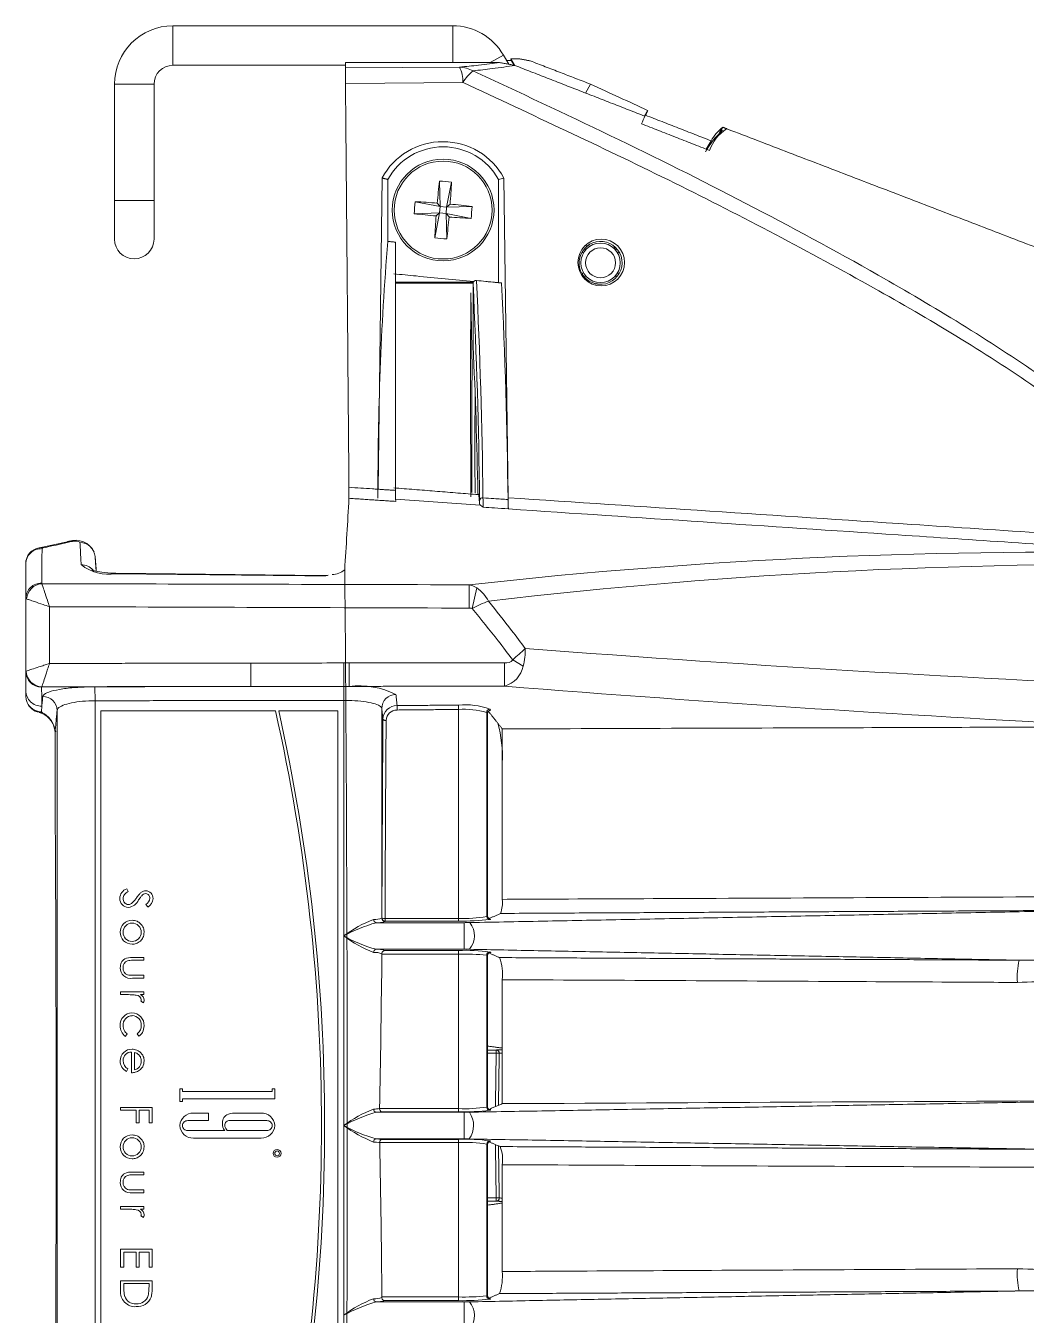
# Model space of a CAD drawing. Extents: x 8 to 113, y 2 to 87.
# Drawn here: x 67.132 to 70.296, y 36.218 to 40.298 of the extents above; entities that cross this region are included whole.
import ezdxf

# ---------------------------------------------------------------- set-up
doc = ezdxf.new("R2010")
doc.units = 0
doc.header["$MEASUREMENT"] = 0
doc.layers.add('OBJECT', color=7, linetype='CONTINUOUS')

msp = doc.modelspace()

# ---------------------------------------------------------------- linework, layer by layer
at = {"layer": 'OBJECT', "linetype": 'Continuous', "lineweight": 15}
for p, q in [((68.482, 40.2977), (67.5972, 40.2977)), ((67.5972, 40.1727), (67.5972, 40.2977)), ((68.482, 40.1814), (68.482, 40.2977)), ((68.601, 40.1814), (68.6422, 40.2052)), ((68.6591, 40.176), (68.6422, 40.2052)), ((68.6658, 40.193), (68.6775, 40.1726)), ((68.694, 40.193), (68.6658, 40.193)), ((68.6658, 40.193), (68.6668, 40.1877)), ((67.5972, 40.1727), (68.143, 40.1727)), ((68.1425, 40.1646), (68.5032, 40.1669)), ((68.1435, 40.1814), (68.6301, 40.1814)), ((68.6668, 40.1877), (68.6523, 40.1877)), ((68.6753, 40.173), (68.6668, 40.1877)), ((67.4122, 40.1127), (67.4122, 39.7452)), ((67.5372, 40.1127), (67.4122, 40.1127)), ((67.5372, 39.7452), (67.5372, 40.1127)), ((68.5146, 40.1178), (68.1429, 40.1154)), ((68.9181, 40.113), (68.902, 40.085)), ((69.0888, 40.0121), (69.0987, 40.0292)), ((69.0922, 40.0146), (69.0875, 40.0065)), ((69.3361, 39.9768), (69.3264, 39.96)), ((69.2841, 39.907), (69.2995, 39.9336)), ((68.2459, 38.8313), (68.2585, 39.8161)), ((68.2767, 39.8115), (68.2767, 39.6155)), ((68.4401, 39.8061), (68.4423, 39.7258)), ((68.4781, 39.8029), (68.4627, 39.7241)), ((68.6267, 39.8115), (68.6267, 39.485)), ((68.644, 39.8159), (68.657, 38.8042)), ((67.4122, 39.7452), (67.4122, 39.6227)), ((67.5372, 39.7452), (67.4122, 39.7452)), ((67.5372, 39.6227), (67.5372, 39.7452)), ((68.3635, 39.7411), (68.4423, 39.7258)), ((68.3603, 39.7032), (68.4406, 39.7054)), ((68.4253, 39.6265), (68.4406, 39.7054)), ((68.4406, 39.7054), (68.4297, 39.6961)), ((68.4331, 39.7367), (68.4423, 39.7258)), ((68.4406, 39.7054), (68.4423, 39.7258)), ((68.4406, 39.7054), (68.4611, 39.7037)), ((68.4627, 39.7241), (68.4423, 39.7258)), ((68.4627, 39.7241), (68.4611, 39.7037)), ((68.4703, 39.6928), (68.4611, 39.7037)), ((68.5399, 39.6883), (68.4611, 39.7037)), ((68.4632, 39.6234), (68.4611, 39.7037)), ((68.4627, 39.7241), (68.4737, 39.7333)), ((68.543, 39.7263), (68.4627, 39.7241)), ((68.301, 39.6131), (68.301, 38.7994)), ((68.9059, 39.5998), (68.9025, 39.6038)), ((68.9974, 39.5901), (68.9918, 39.5997)), ((69.0027, 39.5055), (68.999, 39.5055)), ((68.301, 39.486), (68.5471, 39.486)), ((68.301, 39.4828), (68.5463, 39.4828)), ((68.5463, 39.4821), (68.5463, 39.3919)), ((68.5572, 39.4917), (68.5573, 39.492)), ((68.6363, 39.484), (68.5573, 39.4919)), ((68.9449, 39.4805), (68.9353, 39.4824)), ((68.5434, 39.2129), (68.5398, 39.4529)), ((68.5463, 39.3919), (68.5463, 39.2848)), ((68.5463, 39.2848), (68.5463, 39.2842)), ((68.301, 38.7994), (68.5691, 38.7812)), ((67.2676, 38.6655), (67.1745, 38.6454)), ((67.4166, 38.5658), (67.41, 38.5659)), ((68.078, 38.5583), (67.4166, 38.5656)), ((67.4166, 38.564), (67.4166, 38.5655)), ((68.0879, 38.5598), (68.0779, 38.5584)), ((68.534, 38.4551), (68.5343, 38.5289)), ((68.5435, 38.4541), (68.5584, 38.519)), ((67.1317, 38.2545), (67.1317, 38.4856)), ((67.2067, 38.4597), (67.2067, 38.28)), ((67.8436, 38.2072), (67.8435, 38.2811)), ((68.1376, 38.2076), (68.1375, 38.2816)), ((68.1546, 38.2075), (68.1545, 38.2816)), ((68.6459, 38.2081), (68.6458, 38.2823)), ((68.6718, 38.2916), (68.7054, 38.2719)), ((67.3505, 38.2062), (67.3506, 38.162)), ((68.1376, 38.2076), (68.1377, 38.1632)), ((67.3506, 38.162), (67.3506, 35.4735)), ((68.1377, 37.4177), (68.1377, 38.1632)), ((67.2306, 35.5041), (67.2306, 38.1313)), ((67.3691, 38.1302), (67.3691, 35.5052)), ((67.9214, 38.1302), (67.3691, 38.1302)), ((68.1191, 38.1302), (67.9316, 38.1302)), ((68.1191, 35.5052), (68.1191, 38.1302)), ((68.2577, 38.1374), (68.2577, 37.474)), ((68.5003, 37.4729), (68.5003, 38.1345)), ((68.5897, 38.1253), (68.5897, 37.4794)), ((68.5922, 38.122), (68.5922, 37.4805)), ((68.6389, 38.0729), (68.6389, 37.5336)), ((67.2242, 38.0624), (67.2242, 37.9083)), ((67.4509, 37.5671), (67.456, 37.5586)), ((67.5173, 37.5094), (67.5111, 37.5175)), ((68.5187, 37.4598), (68.2397, 37.4598)), ((68.2577, 37.474), (68.258, 37.4749)), ((68.2577, 37.474), (68.2577, 37.474)), ((68.268, 37.4649), (68.2677, 37.464)), ((68.268, 37.4649), (68.268, 37.4729)), ((68.268, 37.4729), (68.5003, 37.4729)), ((68.5003, 37.4649), (68.268, 37.4649)), ((68.5003, 37.4649), (68.5003, 37.4729)), ((68.1377, 36.8177), (68.1377, 37.4177)), ((68.2397, 37.3756), (68.5187, 37.3756)), ((67.4698, 37.3496), (67.5047, 37.3496)), ((67.5047, 37.3407), (67.4708, 37.3407)), ((67.5047, 37.3496), (67.5047, 37.3407)), ((68.2577, 37.3614), (68.2577, 37.3261)), ((68.5003, 37.36), (68.2578, 37.36)), ((68.2676, 37.3716), (68.5003, 37.3716)), ((68.5003, 37.36), (68.5003, 37.3716)), ((68.5003, 36.8713), (68.5003, 37.36)), ((68.5897, 37.3568), (68.5897, 36.876)), ((68.5922, 37.3557), (68.5922, 36.8771)), ((67.4708, 37.2932), (67.5047, 37.2932)), ((67.5047, 37.2932), (67.5047, 37.2843)), ((67.5047, 37.2843), (67.4691, 37.2843)), ((68.6389, 37.2794), (68.6389, 36.8871)), ((67.4316, 37.2409), (67.5047, 37.2409)), ((67.4316, 37.232), (67.4316, 37.2409)), ((67.4562, 37.232), (67.4316, 37.232)), ((67.5047, 37.232), (67.494, 37.232)), ((67.5035, 37.2063), (67.4957, 37.2112)), ((67.5047, 37.2409), (67.5047, 37.232)), ((67.4522, 37.1077), (67.4472, 37.1002)), ((67.4889, 37.1002), (67.4842, 37.1077)), ((67.4663, 36.985), (67.4663, 37.0504)), ((67.4752, 37.0495), (67.4752, 36.994)), ((68.5935, 37.0693), (68.5922, 37.0693)), ((68.5922, 37.0568), (68.6195, 37.0568)), ((68.6195, 37.0468), (68.5922, 37.0468)), ((68.6195, 37.0468), (68.6195, 37.0568)), ((68.6291, 37.0465), (68.6195, 37.0468)), ((67.4547, 36.9968), (67.4505, 36.9889)), ((67.6191, 36.9338), (67.627, 36.9338)), ((67.6191, 36.8943), (67.6191, 36.9338)), ((67.627, 36.9338), (67.627, 36.9259)), ((67.627, 36.9259), (67.9113, 36.9259)), ((67.9113, 36.9338), (67.9191, 36.9338)), ((67.9113, 36.9259), (67.9113, 36.9338)), ((67.9191, 36.9338), (67.9191, 36.9022)), ((67.627, 36.8943), (67.6191, 36.8943)), ((67.9191, 36.9022), (67.627, 36.9022)), ((67.627, 36.9022), (67.627, 36.8943)), ((67.4316, 36.8753), (67.5316, 36.8753)), ((67.4316, 36.8663), (67.4316, 36.8753)), ((67.4804, 36.8663), (67.4316, 36.8663)), ((67.4804, 36.8266), (67.4804, 36.8663)), ((67.4906, 36.8663), (67.4906, 36.8266)), ((67.5214, 36.8663), (67.4906, 36.8663)), ((67.5214, 36.8266), (67.5214, 36.8663)), ((67.5316, 36.8753), (67.5316, 36.8266)), ((67.6623, 36.8572), (67.7099, 36.8572)), ((67.7099, 36.8572), (67.7099, 36.8335)), ((67.7926, 36.8572), (67.8757, 36.8572)), ((68.2397, 36.8598), (68.5187, 36.8598)), ((68.251, 36.8713), (68.5003, 36.8713)), ((68.5003, 36.8614), (68.2579, 36.8614)), ((68.5003, 36.8713), (68.5003, 36.8614)), ((67.4906, 36.8266), (67.4804, 36.8266)), ((67.5316, 36.8266), (67.5214, 36.8266)), ((67.6438, 36.8019), (67.7613, 36.8019)), ((67.7099, 36.8335), (67.6439, 36.8335)), ((67.769, 36.8019), (67.8942, 36.8019)), ((67.8942, 36.8335), (67.7775, 36.8335)), ((68.1377, 36.2177), (68.1377, 36.8177)), ((67.876, 36.7782), (67.6623, 36.7782)), ((68.5187, 36.7756), (68.2397, 36.7756)), ((68.5003, 36.7642), (68.251, 36.7642)), ((68.2579, 36.774), (68.5003, 36.774)), ((68.5003, 36.774), (68.5003, 36.7642)), ((68.5003, 36.2755), (68.5003, 36.7642)), ((68.5897, 36.7594), (68.5897, 36.2786)), ((68.5922, 36.7583), (68.5922, 36.2797)), ((68.6389, 36.6939), (68.6389, 36.3561)), ((67.4698, 36.6707), (67.5047, 36.6707)), ((67.5047, 36.6617), (67.4708, 36.6617)), ((67.5047, 36.6707), (67.5047, 36.6617)), ((67.5047, 36.6053), (67.4691, 36.6053)), ((67.4708, 36.6143), (67.5047, 36.6143)), ((67.5047, 36.6143), (67.5047, 36.6053)), ((67.4316, 36.562), (67.5047, 36.562)), ((67.4316, 36.553), (67.4316, 36.562)), ((67.5047, 36.562), (67.5047, 36.553)), ((68.5922, 36.5887), (68.6195, 36.5887)), ((68.6195, 36.5787), (68.5922, 36.5787)), ((68.5922, 36.5661), (68.5935, 36.5661)), ((68.6291, 36.5889), (68.6195, 36.5887)), ((68.6195, 36.5787), (68.6195, 36.5887)), ((67.4562, 36.553), (67.4316, 36.553)), ((67.5047, 36.553), (67.494, 36.553)), ((67.5035, 36.5273), (67.4957, 36.5323)), ((67.4316, 36.4266), (67.5316, 36.4266)), ((67.4316, 36.3702), (67.4316, 36.4266)), ((67.4419, 36.4176), (67.4419, 36.3702)), ((67.4804, 36.4176), (67.4419, 36.4176)), ((67.4804, 36.3702), (67.4804, 36.4176)), ((67.4906, 36.4176), (67.4906, 36.3702)), ((67.5214, 36.4176), (67.4906, 36.4176)), ((67.5214, 36.3702), (67.5214, 36.4176)), ((67.5316, 36.4266), (67.5316, 36.3702)), ((67.4419, 36.3702), (67.4316, 36.3702)), ((67.4906, 36.3702), (67.4804, 36.3702)), ((67.5316, 36.3702), (67.5214, 36.3702)), ((67.4316, 36.3268), (67.5316, 36.3268)), ((67.4316, 36.2958), (67.4316, 36.3268)), ((67.4419, 36.3179), (67.4419, 36.3064)), ((67.5214, 36.3179), (67.4419, 36.3179)), ((67.5214, 36.3108), (67.5214, 36.3179)), ((67.5316, 36.3268), (67.5316, 36.3066)), ((68.2577, 36.3094), (68.2577, 36.274)), ((68.2578, 36.2755), (68.5003, 36.2755)), ((68.5003, 36.2638), (68.5003, 36.2755)), ((68.2397, 36.2598), (68.5187, 36.2598)), ((68.5003, 36.2638), (68.2676, 36.2638)), ((68.1377, 35.4722), (68.1377, 36.2177))]:
    msp.add_line(p, q, dxfattribs=at)
at = {"layer": 'OBJECT', "linetype": 'Continuous', "lineweight": 15, "flags": 128}
for points in [[(68.9449, 39.4805), (68.9402, 39.4804), (68.9268, 39.4848)], [(67.1871, 38.6456), (67.1792, 38.6466), (67.1744, 38.646)], [(67.2639, 38.6658), (67.2644, 38.666), (67.2676, 38.6669)], [(67.2799, 38.6664), (67.272, 38.6674), (67.2675, 38.6668)], [(67.3543, 38.5721), (67.3538, 38.5785), (67.3511, 38.6183)], [(67.41, 38.5659), (67.4011, 38.566), (67.3719, 38.5687), (67.3525, 38.5724), (67.343, 38.5754), (67.3406, 38.5764), (67.3427, 38.5749), (67.3474, 38.5698)], [(67.1832, 38.1251), (67.1758, 38.1252), (67.174, 38.1255)], [(68.2614, 38.1036), (68.2616, 38.1029), (68.2622, 38.1022), (68.2632, 38.1015), (68.2644, 38.1009), (68.2659, 38.1004), (68.2676, 38.1), (68.2695, 38.0998), (68.2714, 38.0997)]]:
    msp.add_lwpolyline(points, dxfattribs=at)
at = {"layer": 'OBJECT', "linetype": 'Continuous', "lineweight": 15}
for centre, radius in [((68.4517, 39.7147), 0.161), ((68.4517, 39.7147), 0.1549), ((68.9518, 39.5487), 0.0739), ((68.9497, 39.5477), 0.0625), ((68.9497, 39.5477), 0.0475), ((67.9265, 36.7298), 0.0124), ((67.9265, 36.7298), 0.00754)]:
    msp.add_circle(centre, radius, dxfattribs=at)
for centre, radius, start, end in [((67.5972, 40.1127), 0.185, 90, 180), ((68.482, 40.1127), 0.185, 30, 90), ((67.5972, 40.1127), 0.06, 90, 180), ((70.0399, 40.1542), 1.8975, 179.6867, 181.1716), ((68.418, 40.1213), 0.0966, 357.9196, 28.1569), ((68.5, 40.0713), 0.0956, 61.1163, 88.0878), ((68.6197, 40.0607), 0.1196, 127.8992, 151.4786), ((69.5302, 39.7587), 0.2855, 132.9219, 150.6501), ((69.4319, 39.8503), 0.1478, 124.493, 159.0376), ((69.4283, 39.8615), 0.1476, 128.6451, 150.7364), ((68.4512, 39.7119), 0.2191, 28.341, 151.6009), ((68.4517, 39.7147), 0.2, 28.955, 151.045), ((71.1897, 39.4905), 2.7676, 173.4532, 174.897), ((68.4265, 39.4098), 0.3965, 82.521, 88.0217), ((65.7141, 39.9435), 2.7676, 355.6457, 357.0895), ((68.7566, 39.6895), 0.3965, 172.521, 178.0217), ((68.2229, 36.9771), 2.7676, 85.6457, 87.0895), ((68.6759, 42.4527), 2.7676, 263.4532, 264.897), ((68.2275, 36.9767), 2.7676, 83.4532, 84.897), ((68.1468, 39.7399), 0.3965, 352.521, 358.0217), ((71.1893, 39.486), 2.7676, 175.6457, 177.0895), ((65.7137, 39.9389), 2.7676, 353.4532, 354.897), ((68.6804, 42.4523), 2.7676, 265.6457, 267.0895), ((67.4747, 39.6227), 0.0625, 180, 0), ((68.4769, 40.0196), 0.3965, 262.521, 268.0217), ((77.919, 38.8388), 9.6735, 175.39474, 180.21072), ((68.949, 39.5471), 0.0673, 119.848, 265.5919), ((68.8877, 39.5741), 0.00899, 30.5514, 67.2056), ((68.9004, 39.5974), 0.0075, 270, 314.7796), ((68.9497, 39.5477), 0.068, 265.0806, 130.0804), ((68.999, 39.5974), 0.0075, 225.2204, 270), ((69.0117, 39.5741), 0.00899, 112.7944, 149.4486), ((68.8877, 39.5213), 0.00899, 292.7944, 329.4486), ((68.9004, 39.498), 0.0075, 45.2204, 90), ((68.999, 39.498), 0.0075, 90, 134.7796), ((69.0117, 39.5213), 0.00899, 210.5514, 247.2056), ((68.5563, 39.4821), 0.01, 84.2876, 180), ((68.5562, 39.4818), 0.00991, 83.9104, 178.4275), ((50.837, 38.6059), 17.731, 0.61733, 2.83257), ((50.135, 38.5947), 18.444, 0.65017, 2.7874), ((50.8739, 38.6065), 17.7841, 0.61972, 2.82757), ((99.9333, 39.1432), 31.395, 179.43467, 180.40082), ((68.5563, 39.2848), 0.01, 180, 183.2813), ((53.5695, 38.5635), 14.9942, 0.97029, 2.7573), ((95.9294, 38.9656), 27.3871, 179.48269, 180.3024), ((103.5817, 38.964), 35.0293, 179.72094, 180.23676), ((53.7473, 39.5391), 14.4252, 356.17149, 357.0731), ((66.9244, 38.8285), 1.2295, 358.7905, 0.4109), ((68.5545, 38.8155), 0.2535, 177.2614, 185.1742), ((68.5761, 38.7948), 0.00938, 78.8843, 167.1681), ((69.0879, 38.8048), 0.5101, 180.0884, 183.4075), ((69.382, 38.8069), 0.725, 180.2129, 183.0042), ((68.6334, 38.8637), 0.1046, 232.0808, 238.4961), ((67.1808, 38.5972), 0.049, 97.4921, 182.7202), ((67.1809, 38.594), 0.0493, 87.4425, 179.006), ((67.1876, 38.6403), 0.00537, 95.1831, 146.3282), ((67.2882, 38.6044), 0.0656, 25.2901, 108.3109), ((67.2877, 38.6379), 0.0296, 59.0413, 105.2562), ((67.3022, 38.6142), 0.049, 4.7399, 89.1867), ((70.39, 21.8729), 16.7591, 88.64275, 96.35745), ((67.3936, 38.7008), 0.1386, 231.2912, 279.5315), ((67.3065, 38.5423), 0.0503, 41.005, 89.5425), ((68.0996, 38.6255), 0.0641, 271.0468, 309.4584), ((70.5914, 21.424), 17.1697, 88.89122, 96.67604), ((67.1809, 38.4848), 0.0492, 88.8614, 179.0372), ((67.1863, 38.4802), 0.0523, 93.977, 175.822), ((68.4825, 38.4145), 0.1292, 29.0397, 53.9596), ((-129.3458, 36.8177), 197.4942, 359.509461, 0.490539), ((68.7564, 38.0468), 0.4596, 110.5072, 117.5976), ((67.776, 39.3258), 1.3682, 310.9021, 313.1379), ((68.5217, 38.3202), 0.1899, 345.2742, 2.1632), ((73.4954, 101.0901), 62.9448, 265.641195, 267.658391), ((68.6511, 38.3086), 0.0268, 258.7047, 320.7467), ((68.6231, 38.289), 0.084, 285.7454, 348.2593), ((67.1813, 38.255), 0.0496, 180.4994, 270.6), ((67.1841, 38.2574), 0.0512, 182.2472, 267.8584), ((67.1813, 38.1945), 0.0496, 180.5057, 271.1416), ((68.1847, 37.942), 0.2672, 63.8543, 96.4772), ((74.1545, 107.3263), 69.3373, 265.4433, 267.070166), ((67.1813, 38.1765), 0.0496, 180.4963, 270.1472), ((67.1819, 38.1736), 0.0488, 200.4348, 260.7092), ((67.1858, 38.1307), 0.0448, 0.7132, 90.6468), ((68.3025, 38.137), 0.0449, 90.1119, 179.4005), ((68.5207, 37.9154), 0.2339, 70.3252, 95.0224), ((69.7054, 38.1498), 1.2052, 180.0644, 180.7269), ((67.1557, 38.0593), 0.0684, 10.7582, 74.4162), ((67.184, 38.1276), 0.0027, 195.7609, 252.4868), ((67.1492, 38.0579), 0.0752, 10.529, 63.1697), ((62.077, 36.8177), 5.99, 347.34293, 12.65707), ((62.077, 36.8177), 6, 347.36437, 12.63563), ((68.3057, 38.1023), 0.0443, 89.3937, 178.2931), ((68.3055, 38.0986), 0.0341, 88.7696, 178.1029), ((69.4694, 38.148), 1.1633, 180.0707, 180.7564), ((68.5165, 37.8535), 0.2815, 74.9321, 93.2913), ((68.5998, 38.1255), 0.0101, 91.6787, 181.5902), ((68.6023, 38.1217), 0.0101, 88.9383, 178.119), ((67.1807, 38.0622), 0.0436, 0.1917, 12.517), ((229.9655, 36.9031), 161.7085, 179.574608, 179.797382), ((228.985, 36.9028), 160.718, 179.573299, 179.796759), ((68.2317, 37.9823), 0.4076, 357.5784, 15.4854), ((-100.1125, 36.8177), 167.3402, 359.626598, 0.373402), ((67.4627, 37.5355), 0.0337, 110.5251, 178.0646), ((67.4569, 37.5359), 0.0278, 178.5049, 268.401), ((67.4575, 37.5352), 0.0182, 175.4163, 266.3053), ((67.5118, 37.5347), 0.017, 91.837, 142.2132), ((67.5106, 37.537), 0.0237, 357.6123, 89.2784), ((67.4995, 37.5391), 0.0246, 298.3518, 355.0856), ((67.5107, 37.5384), 0.0133, 354.2816, 87.3323), ((67.5024, 37.5375), 0.0319, 297.8669, 357.2744), ((67.4517, 37.5481), 0.0402, 276.3669, 335.8906), ((68.5319, 37.5237), 0.1075, 341.2185, 5.3076), ((67.4675, 37.4302), 0.0372, 89.3211, 181.0439), ((67.4677, 37.43), 0.0283, 89.498, 181.0216), ((67.4682, 37.4295), 0.0288, 359.9715, 90.5434), ((68.3529, 37.1398), 0.3514, 110.1384, 127.7512), ((68.3832, 36.9673), 0.513, 106.2473, 118.5966), ((68.2413, 37.4692), 0.00948, 176.1291, 260.1922), ((68.2351, 37.531), 0.0613, 266.9484, 291.6205), ((68.2433, 37.5312), 0.0715, 267.1504, 289.9935), ((68.2677, 37.474), 0.01, 180.1031, 270.001), ((68.268, 37.4749), 0.01, 180.0962, 269.9736), ((68.2657, 37.4873), 0.0146, 238.1761, 279.0253), ((68.5173, 37.8554), 0.3828, 267.4543, 280.8895), ((68.5156, 38.1856), 0.7208, 268.7901, 276.6946), ((68.4837, 37.4186), 0.0671, 319.9994, 38.1301), ((68.5997, 37.4797), 0.01, 181.6989, 269.4289), ((68.602, 37.4805), 0.00973, 179.5884, 270.1283), ((67.4675, 37.4288), 0.0371, 178.9481, 270.8083), ((67.4677, 37.429), 0.0284, 178.9966, 270.4838), ((67.4682, 37.4295), 0.0288, 269.479, 0.0061), ((68.3517, 37.7917), 0.4308, 240.2196, 254.9365), ((68.3872, 37.7576), 0.4216, 233.7235, 248.3869), ((68.2413, 37.3663), 0.00948, 99.8078, 183.8709), ((68.2417, 37.2905), 0.0852, 72.3252, 91.3753), ((67.4611, 37.3187), 0.0218, 109.6086, 184.9933), ((68.2351, 37.3045), 0.0613, 68.3795, 93.0516), ((68.2797, 37.3611), 0.0221, 174.5672, 179.2591), ((68.2683, 37.3609), 0.0108, 93.7075, 167.3714), ((67.6891, 37.3616), 0.5687, 359.8319, 0.1589), ((68.5267, 36.8702), 0.5021, 81.6527, 93.0088), ((68.5207, 36.6724), 0.6879, 84.2449, 91.6953), ((68.5997, 37.357), 0.01, 90.6008, 180.9257), ((68.6024, 37.3556), 0.0102, 89.6131, 179.5023), ((68.4753, 37.2952), 0.1643, 354.4898, 19.2441), ((70.4848, 37.2884), 0.2174, 165.989, 184.6541), ((67.4625, 37.3158), 0.0322, 177.9847, 281.859), ((67.4613, 37.3151), 0.022, 175.6337, 247.8996), ((-17.9055, 38.3706), 86.1695, 359.003346, 359.305434), ((67.4798, 37.2129), 0.0175, 9.4991, 85.1245), ((67.4854, 37.2132), 0.0207, 2.6778, 65.383), ((67.4682, 37.1366), 0.0379, 90.9571, 183.4014), ((67.4669, 37.1354), 0.0391, 357.3865, 89.0264), ((67.4693, 37.1323), 0.039, 176.9556, 235.5553), ((67.4691, 37.1357), 0.0298, 91.4308, 182.9014), ((67.4677, 37.1362), 0.0294, 356.322, 88.6623), ((67.4667, 37.023), 0.0364, 88.0313, 180.6417), ((67.4656, 37.0241), 0.0263, 88.6523, 180.7909), ((68.6193, 37.0469), 0.00987, 357.7211, 88.4531), ((67.4664, 37.0213), 0.036, 177.8059, 243.9214), ((67.4695, 37.0231), 0.0301, 178.8177, 240.7088), ((67.4694, 37.021), 0.0277, 282.2233, 1.8734), ((67.6605, 36.8158), 0.0414, 87.5963, 177.3577), ((67.8778, 36.8159), 0.0414, 2.5869, 92.9466), ((68.3529, 36.5398), 0.3514, 110.1384, 127.7512), ((68.3832, 36.3673), 0.513, 106.2473, 118.5966), ((68.2413, 36.8692), 0.00948, 176.1291, 260.1922), ((68.2175, 37.1024), 0.2331, 273.5383, 278.2669), ((68.2204, 37.1777), 0.3184, 273.4721, 276.7546), ((68.2601, 36.8703), 0.00919, 174.2626, 255.7383), ((68.5177, 37.3865), 0.5155, 268.0659, 278.0208), ((68.5161, 37.5944), 0.7331, 268.7716, 276.5434), ((68.4768, 36.8186), 0.0714, 322.8631, 35.4006), ((68.5997, 36.8761), 0.01, 180.3797, 269.3989), ((68.6022, 36.8771), 0.00995, 180.1095, 270.1997), ((67.6602, 36.8192), 0.0411, 182.1284, 272.9175), ((67.6432, 36.8173), 0.0162, 87.7247, 178.5941), ((67.6432, 36.8181), 0.0162, 181.4705, 271.7903), ((67.7757, 36.8191), 0.0145, 82.8608, 185.3764), ((67.8778, 36.8196), 0.0414, 267.5886, 357.3654), ((67.8948, 36.8171), 0.0164, 2.169, 92.3435), ((67.895, 36.8182), 0.0163, 267.231, 358.2565), ((68.3517, 37.1917), 0.4308, 240.2196, 254.9365), ((68.3872, 37.1576), 0.4216, 233.7235, 248.3869), ((67.4675, 36.7512), 0.0372, 89.3211, 181.0439), ((67.4677, 36.751), 0.0283, 89.498, 181.0216), ((67.4682, 36.7506), 0.0288, 359.9715, 90.5434), ((68.2413, 36.7663), 0.00948, 99.8078, 183.8709), ((68.2175, 36.533), 0.2331, 81.7331, 86.4617), ((68.2204, 36.4578), 0.3184, 83.2454, 86.5279), ((68.2601, 36.7651), 0.00919, 104.2617, 185.7374), ((68.5268, 36.2724), 0.5023, 81.6666, 93.0184), ((68.5208, 36.3073), 0.4573, 81.3438, 92.5695), ((68.5997, 36.7594), 0.01, 90.6011, 179.6203), ((68.6022, 36.7583), 0.00995, 89.753, 179.9378), ((67.4675, 36.7498), 0.0371, 178.9481, 270.8083), ((67.4677, 36.75), 0.0284, 178.9966, 270.4838), ((67.4682, 36.7505), 0.0288, 269.479, 0.0061), ((68.5296, 36.71), 0.1104, 351.6632, 21.9601), ((67.4611, 36.6397), 0.0218, 109.6086, 184.9933), ((67.4625, 36.6368), 0.0322, 177.9847, 281.859), ((67.4613, 36.6362), 0.022, 175.6337, 247.8996), ((68.6193, 36.5885), 0.00987, 271.5469, 2.2789), ((67.4798, 36.534), 0.0175, 9.4991, 85.1245), ((67.4854, 36.5342), 0.0207, 2.6778, 65.383), ((68.4551, 36.3427), 0.1843, 342.1122, 4.1539), ((70.4848, 36.3471), 0.2174, 175.3459, 194.011), ((67.4774, 36.2907), 0.046, 173.5712, 273.7611), ((67.4778, 36.2887), 0.0351, 198.168, 274.3047), ((67.4829, 36.291), 0.0374, 266.2378, 342.9679), ((67.4841, 36.2917), 0.047, 265.491, 339.111), ((68.2351, 36.331), 0.0613, 266.9484, 291.6205), ((68.2818, 36.2744), 0.0241, 180.9414, 185.2323), ((67.6891, 36.2738), 0.5687, 359.8411, 0.1681), ((68.2683, 36.2746), 0.0108, 192.6286, 266.2925), ((68.5176, 37.0502), 0.7749, 268.7234, 275.3363), ((68.5997, 36.2785), 0.01, 179.0743, 269.3992), ((68.6024, 36.2799), 0.0102, 180.6329, 270.2517), ((68.3529, 35.9398), 0.3514, 110.1384, 127.7512), ((68.3832, 35.7673), 0.513, 106.2473, 118.5966), ((68.2413, 36.2692), 0.00948, 176.1291, 260.1922), ((68.2417, 36.345), 0.0852, 268.6247, 287.6748), ((68.516, 36.995), 0.7313, 268.774, 276.5645), ((68.4837, 36.2169), 0.0671, 321.8699, 40.0006)]:
    msp.add_arc(centre, radius, start, end, dxfattribs=at)
for centre, major_axis, ratio, start_param, end_param in [((13.6767, 31.3878), (57.865, 6.1787), 0.172111, 0.273807, 0.28445), ((66.7004, 35.894), (2.4084, 4.17), 0.01474, 6.137352, 6.162199), ((66.6993, 35.8939), (2.4087, 4.1704), 0.01474, 6.099913, 6.132387), ((68.3137, 36.8177), (0, 3.25), 0.017455, 1.403165, 1.413742), ((68.3137, 36.8177), (0, 3.25), 0.017455, 1.727851, 1.738428)]:
    msp.add_ellipse(centre, major_axis=major_axis, ratio=ratio, start_param=start_param, end_param=end_param, dxfattribs=at)
for points, degree in [([(68.7271, 40.1868), (68.694, 40.193)], 1), ([(68.1425, 40.1646), (68.1435, 40.1814)], 1), ([(68.6301, 40.1814), (68.678, 40.1725)], 1), ([(69.0899, 40.0117), (68.678, 40.1725)], 1), ([(68.7271, 40.1868), (68.9181, 40.113)], 1), ([(68.1429, 40.1154), (68.1539, 38.8373)], 1), ([(69.0789, 39.988), (69.2939, 39.9032)], 1), ([(69.0922, 40.0146), (69.2995, 39.9336)], 1), ([(69.3361, 39.9768), (69.3495, 39.9716)], 1), ([(69.3495, 39.9716), (69.3482, 39.9721)], 1), ([(70.9237, 39.3676), (69.3495, 39.9716)], 1), ([(68.2585, 39.8161), (68.2616, 39.8154)], 1), ([(68.2767, 39.8115), (68.2616, 39.8154)], 1), ([(68.2767, 39.6155), (68.301, 39.6131)], 1), ([(68.9032, 39.5905), (68.9057, 39.5921)], 1), ([(68.9937, 39.5034), (68.9962, 39.505)], 1), ([(68.302, 38.7927), (68.1537, 38.8026)], 1), ([(68.2459, 38.8313), (68.3013, 38.8276)], 1), ([(68.5552, 38.8147), (68.2957, 38.8357)], 1), ([(68.564, 38.8171), (68.5672, 38.7841)], 1), ([(68.5672, 38.7841), (68.5669, 38.7969)], 1), ([(68.5691, 38.7812), (68.5672, 38.7841)], 1), ([(68.658, 38.7689), (68.6579, 38.7692)], 1), ([(67.3541, 38.5721), (67.3512, 38.6148)], 1), ([(67.1317, 38.4856), (67.1317, 38.5949)], 1), ([(68.0777, 38.5571), (68.078, 38.558)], 1), ([(67.1819, 38.534), (67.1827, 38.5323)], 1), ([(67.1341, 38.484), (67.1317, 38.4856)], 1), ([(67.2067, 38.28), (67.8435, 38.2811)], 1), ([(68.1375, 38.2816), (68.1545, 38.2816)], 1), ([(68.1545, 38.2816), (68.6458, 38.2823)], 1), ([(67.1317, 38.2545), (67.133, 38.2554)], 1), ([(67.1317, 38.176), (67.1317, 38.194)], 1), ([(67.1822, 38.2063), (67.1818, 38.2054)], 1), ([(67.8436, 38.2072), (67.1822, 38.2063)], 1), ([(68.1546, 38.2075), (68.1376, 38.2076)], 1), ([(68.6459, 38.2081), (68.1546, 38.2075)], 1), ([(67.1823, 38.1449), (67.1853, 38.1755)], 1), ([(68.1377, 38.1632), (67.3506, 38.162)], 1), ([(68.3061, 38.1466), (68.5002, 38.1484)], 1), ([(67.1823, 38.1449), (67.1814, 38.1269)], 1), ([(67.2306, 38.1313), (67.2242, 38.0624)], 1), ([(68.2577, 38.1375), (68.2577, 38.1374)], 1), ([(68.5003, 38.1345), (68.3062, 38.1327)], 1), ([(68.5922, 38.122), (68.5897, 38.1253)], 1), ([(68.6389, 38.0729), (68.5949, 38.1284)], 1), ([(68.5995, 38.1356), (68.6025, 38.1318)], 1), ([(67.2267, 38.0633), (67.2232, 38.0717)], 1), ([(70.5057, 37.499), (68.5365, 37.46)], 1), ([(70.5057, 37.499), (68.6336, 37.4891)], 1), ([(68.5365, 37.46), (68.5187, 37.4598)], 1), ([(68.5187, 37.3756), (68.5187, 37.3765), (68.5187, 37.3782), (68.5187, 37.3881), (68.5187, 37.4017), (68.5187, 37.4177), (68.5187, 37.4337), (68.5187, 37.4474), (68.5187, 37.4572), (68.5187, 37.4589), (68.5187, 37.4598)], 3), ([(68.5897, 37.4794), (68.5922, 37.4805)], 1), ([(68.5964, 37.4726), (68.6336, 37.4891)], 1), ([(68.602, 37.4707), (68.5996, 37.4697)], 1), ([(68.5187, 37.3756), (68.5351, 37.3755)], 1), ([(68.5351, 37.3755), (70.2739, 37.341)], 1), ([(68.5922, 37.3557), (68.5897, 37.3568)], 1), ([(68.5966, 37.3639), (68.6305, 37.3493)], 1), ([(68.5996, 37.367), (68.6025, 37.3658)], 1), ([(68.6305, 37.3493), (70.2739, 37.341)], 1), ([(68.6389, 37.0629), (68.5935, 37.0693)], 1), ([(68.6172, 36.8778), (68.6195, 37.0468)], 1), ([(68.6195, 37.0568), (68.6389, 37.0579)], 1), ([(68.6291, 37.0465), (68.6268, 36.882)], 1), ([(68.6389, 37.0471), (68.6291, 37.0465)], 1), ([(68.535, 36.86), (70.3628, 36.893)], 1), ([(68.6389, 36.8871), (68.5965, 36.869)], 1), ([(68.251, 36.8718), (68.251, 36.8713)], 1), ([(68.5187, 36.8598), (68.535, 36.86)], 1), ([(68.5187, 36.7756), (68.5187, 36.7765), (68.5187, 36.7782), (68.5187, 36.7881), (68.5187, 36.8017), (68.5187, 36.8177), (68.5187, 36.8337), (68.5187, 36.8474), (68.5187, 36.8572), (68.5187, 36.8589), (68.5187, 36.8598)], 3), ([(68.5897, 36.876), (68.5922, 36.8771)], 1), ([(68.6022, 36.8672), (68.5996, 36.866)], 1), ([(68.251, 36.7642), (68.251, 36.7637)], 1), ([(68.5338, 36.7755), (68.5187, 36.7756)], 1), ([(70.3626, 36.7425), (68.5338, 36.7755)], 1), ([(68.6321, 36.7513), (68.5966, 36.7664)], 1), ([(68.5996, 36.7694), (68.6022, 36.7683)], 1), ([(68.5922, 36.7583), (68.5897, 36.7594)], 1), ([(68.6195, 36.5887), (68.6172, 36.7576)], 1), ([(68.6269, 36.7514), (68.6291, 36.5889)], 1), ([(68.6321, 36.7513), (70.3626, 36.7425)], 1), ([(68.6389, 36.5726), (68.5935, 36.5661)], 1), ([(68.6389, 36.5775), (68.6195, 36.5787)], 1), ([(68.5351, 36.26), (70.2739, 36.2944)], 1), ([(68.5897, 36.2786), (68.5922, 36.2797)], 1), ([(68.6305, 36.2861), (68.5967, 36.2716)], 1), ([(70.2739, 36.2944), (68.6305, 36.2861)], 1), ([(68.5187, 36.2598), (68.5351, 36.26)], 1), ([(68.5187, 36.2598), (68.5187, 36.2589), (68.5187, 36.2572), (68.5187, 36.2474), (68.5187, 36.2337), (68.5187, 36.2177), (68.5187, 36.2017), (68.5187, 36.1881), (68.5187, 36.1782), (68.5187, 36.1765), (68.5187, 36.1756)], 3), ([(68.6025, 36.2697), (68.5996, 36.2684)], 1)]:
    msp.add_open_spline(points, degree=degree, dxfattribs=at)
for points, knots in [([(68.5032, 40.1669), (68.5241, 40.1689), (68.5727, 40.1736), (68.6093, 40.1786), (68.6301, 40.1814)], [0, 0, 0, 0, 0.429879, 1, 1, 1, 1]), ([(68.678, 40.1725), (68.6558, 40.169), (68.6182, 40.1631), (68.5671, 40.1574), (68.5462, 40.155)], [0, 0, 0, 0, 0.590738, 1, 1, 1, 1]), ([(68.5462, 40.155), (68.6916, 40.0873), (68.9823, 39.9518), (69.411, 39.738), (69.7804, 39.5383), (70.0918, 39.3555), (70.3451, 39.191), (70.5546, 39.0343), (70.7204, 38.8887), (70.8372, 38.768), (70.8975, 38.6839), (70.9237, 38.6473)], [0, 0, 0, 0, 0.165243, 0.3305, 0.495665, 0.602019, 0.708404, 0.814573, 0.881575, 0.948512, 1, 1, 1, 1]), ([(70.8867, 38.6454), (70.8621, 38.6781), (70.8028, 38.757), (70.6884, 38.8715), (70.5222, 39.0134), (70.3126, 39.1665), (70.0593, 39.3277), (69.6797, 39.5468), (69.1671, 39.8145), (68.7321, 40.0167), (68.5146, 40.1178)], [0, 0, 0, 0, 0.047039, 0.113471, 0.179969, 0.286445, 0.393127, 0.499781, 0.749839, 1, 1, 1, 1]), ([(68.644, 39.8159), (68.641, 39.8152), (68.6352, 39.8137), (68.6294, 39.8123), (68.6267, 39.8115)], [0, 0, 0, 0, 0.523661, 1, 1, 1, 1]), ([(68.5486, 39.4885), (68.4881, 39.4943), (68.4038, 39.5025), (68.3195, 39.5106), (68.2957, 39.5129)], [0, 0, 0, 0, 0.718624, 1, 1, 1, 1]), ([(68.6363, 39.4838), (68.6297, 39.4844), (68.6033, 39.4871), (68.577, 39.4897), (68.5572, 39.4917)], [0, 0, 0, 0, 0.251585, 1, 1, 1, 1]), ([(68.6363, 39.484), (68.6363, 39.484), (68.6363, 39.4841), (68.6363, 39.4839), (68.6363, 39.4838)], [0, 0, 0, 0, 0.429604, 1, 1, 1, 1]), ([(68.539, 38.9235), (68.539, 38.9234), (68.5391, 38.9043), (68.5393, 38.865), (68.5395, 38.8266), (68.5395, 38.8073)], [0, 0, 0, 0, 0.003894, 0.501951, 1, 1, 1, 1]), ([(68.1539, 38.8373), (68.1786, 38.8357), (68.2093, 38.8337), (68.2399, 38.8317), (68.2459, 38.8313)], [0, 0, 0, 0, 0.805139, 1, 1, 1, 1]), ([(68.564, 38.8171), (68.5638, 38.8165), (68.5636, 38.8157), (68.5614, 38.815), (68.5596, 38.8147), (68.5576, 38.8146), (68.5561, 38.8146), (68.5553, 38.8147), (68.5552, 38.8147)], [0, 0, 0, 0, 0.465822, 0.627328, 0.78974, 0.887396, 0.985877, 1, 1, 1, 1]), ([(68.5779, 38.804), (68.5894, 38.8033), (68.6157, 38.8015), (68.6421, 38.7998), (68.6569, 38.7988)], [0, 0, 0, 0, 0.435892, 1, 1, 1, 1]), ([(68.657, 38.8042), (69.0823, 38.7762), (69.7916, 38.7294), (70.5008, 38.6825), (70.7848, 38.6638)], [0, 0, 0, 0, 0.599616, 1, 1, 1, 1]), ([(68.6579, 38.7692), (68.6434, 38.7702), (68.617, 38.7719), (68.5907, 38.7737), (68.5788, 38.7745)], [0, 0, 0, 0, 0.549727, 1, 1, 1, 1]), ([(68.6569, 38.7988), (68.6571, 38.7909), (68.6574, 38.7768), (68.6578, 38.7715), (68.6579, 38.7692)], [0, 0, 0, 0, 0.559906, 1, 1, 1, 1]), ([(70.787, 38.6273), (70.7272, 38.6312), (70.4285, 38.6511), (69.7189, 38.6982), (69.0689, 38.7415), (68.658, 38.7689)], [0, 0, 0, 0, 0.084182, 0.420908, 1, 1, 1, 1]), ([(67.1831, 38.6432), (67.183, 38.6348), (67.1826, 38.5984), (67.1822, 38.562), (67.1819, 38.534)], [0, 0, 0, 0, 0.230946, 1, 1, 1, 1]), ([(67.2799, 38.6664), (67.2566, 38.6613), (67.2257, 38.6544), (67.1948, 38.6474), (67.1871, 38.6456)], [0, 0, 0, 0, 0.752711, 1, 1, 1, 1]), ([(67.3069, 38.5926), (67.3065, 38.6008), (67.3051, 38.6243), (67.3038, 38.6479), (67.3029, 38.6632)], [0, 0, 0, 0, 0.347831, 1, 1, 1, 1]), ([(68.0777, 38.5571), (68.0648, 38.5572), (67.9186, 38.5587), (67.6982, 38.561), (67.4907, 38.5632), (67.4166, 38.564)], [0, 0, 0, 0, 0.058482, 0.663526, 1, 1, 1, 1]), ([(68.088, 38.559), (68.0847, 38.5583), (68.0814, 38.5577), (68.0778, 38.5571), (68.0777, 38.5571)], [0, 0, 0, 0, 0.97874, 1, 1, 1, 1]), ([(68.1403, 38.576), (68.1405, 38.5659), (68.1409, 38.5454), (68.1411, 38.521), (68.1412, 38.5086)], [0, 0, 0, 0, 0.488245, 1, 1, 1, 1]), ([(67.1827, 38.5323), (67.1835, 38.5298), (67.1853, 38.5244), (67.1912, 38.5064), (67.1988, 38.4836), (67.2044, 38.4666), (67.2066, 38.4598), (67.2067, 38.4597)], [0, 0, 0, 0, 0.223438, 0.473077, 0.787207, 0.996541, 1, 1, 1, 1]), ([(67.1827, 38.5323), (67.2157, 38.5323), (67.4487, 38.5317), (67.8992, 38.5306), (68.3167, 38.5295), (68.5343, 38.5289)], [0, 0, 0, 0, 0.07326, 0.517167, 1, 1, 1, 1]), ([(68.5343, 38.5289), (68.5369, 38.5284), (68.5452, 38.5267), (68.553, 38.5221), (68.5584, 38.519)], [0, 0, 0, 0, 0.311848, 1, 1, 1, 1]), ([(67.2067, 38.4597), (67.2066, 38.4597), (67.1998, 38.462), (67.1828, 38.4677), (67.16, 38.4753), (67.1421, 38.4813), (67.1367, 38.4831), (67.1341, 38.484)], [0, 0, 0, 0, 0.003459, 0.212793, 0.526923, 0.776562, 1, 1, 1, 1]), ([(68.5954, 38.4772), (68.6199, 38.4464), (68.6593, 38.397), (68.6972, 38.3464), (68.7115, 38.3273)], [0, 0, 0, 0, 0.623159, 1, 1, 1, 1]), ([(68.534, 38.4551), (68.2997, 38.4559), (67.8573, 38.4574), (67.4148, 38.459), (67.2067, 38.4597)], [0, 0, 0, 0, 0.529531, 1, 1, 1, 1]), ([(68.5435, 38.4541), (68.5413, 38.4545), (68.5382, 38.455), (68.535, 38.4551), (68.534, 38.4551)], [0, 0, 0, 0, 0.678854, 1, 1, 1, 1]), ([(68.6718, 38.2916), (68.6566, 38.3115), (68.6148, 38.3664), (68.5712, 38.42), (68.5435, 38.4541)], [0, 0, 0, 0, 0.363151, 1, 1, 1, 1]), ([(67.133, 38.2554), (67.1349, 38.2561), (67.1386, 38.2573), (67.1523, 38.2619), (67.1697, 38.2677), (67.1892, 38.2742), (67.2007, 38.278), (67.2066, 38.28), (67.2067, 38.28)], [0, 0, 0, 0, 0.203958, 0.390982, 0.661403, 0.825052, 0.996714, 1, 1, 1, 1]), ([(67.2067, 38.28), (67.2066, 38.2799), (67.2047, 38.274), (67.2009, 38.2625), (67.1944, 38.243), (67.1886, 38.2256), (67.1841, 38.2119), (67.1828, 38.2082), (67.1822, 38.2063)], [0, 0, 0, 0, 0.003286, 0.174948, 0.338597, 0.609018, 0.796042, 1, 1, 1, 1]), ([(67.8435, 38.2811), (67.9235, 38.2812), (68.0215, 38.2814), (68.1195, 38.2815), (68.1375, 38.2816)], [0, 0, 0, 0, 0.816359, 1, 1, 1, 1]), ([(67.1317, 38.194), (67.1317, 38.2011), (67.1317, 38.2213), (67.1317, 38.2415), (67.1317, 38.2545)], [0, 0, 0, 0, 0.351744, 1, 1, 1, 1]), ([(67.1818, 38.2054), (67.1818, 38.1993), (67.182, 38.1791), (67.1821, 38.1589), (67.1823, 38.1449)], [0, 0, 0, 0, 0.304153, 1, 1, 1, 1]), ([(67.1853, 38.1755), (67.1864, 38.1778), (67.1889, 38.1835), (67.2092, 38.1921), (67.2466, 38.1999), (67.2955, 38.2051), (67.3322, 38.2059), (67.3505, 38.2062)], [0, 0, 0, 0, 0.143255, 0.360825, 0.57497, 0.787529, 1, 1, 1, 1]), ([(67.3505, 38.2062), (67.3805, 38.2063), (67.5305, 38.2066), (67.6949, 38.2069), (67.8293, 38.2071), (67.8436, 38.2072)], [0, 0, 0, 0, 0.182514, 0.912568, 1, 1, 1, 1]), ([(68.1376, 38.2076), (68.1076, 38.2076), (68.0096, 38.2074), (67.9116, 38.2073), (67.8436, 38.2072)], [0, 0, 0, 0, 0.306144, 1, 1, 1, 1]), ([(67.3506, 38.162), (67.3373, 38.1616), (67.3106, 38.1609), (67.275, 38.1556), (67.2479, 38.1479), (67.2332, 38.1393), (67.2314, 38.1336), (67.2306, 38.1313)], [0, 0, 0, 0, 0.211049, 0.42271, 0.636943, 0.855641, 1, 1, 1, 1]), ([(68.2577, 38.1374), (68.2563, 38.1404), (68.2536, 38.1463), (68.2324, 38.1541), (68.2015, 38.1599), (68.1678, 38.1629), (68.146, 38.1631), (68.1377, 38.1632)], [0, 0, 0, 0, 0.220931, 0.438644, 0.655264, 0.868698, 1, 1, 1, 1]), ([(68.3025, 38.1819), (68.3029, 38.1772), (68.3042, 38.1654), (68.3054, 38.1537), (68.3061, 38.1466)], [0, 0, 0, 0, 0.397339, 1, 1, 1, 1]), ([(68.2614, 38.1036), (68.2608, 38.1089), (68.2596, 38.1202), (68.2584, 38.1315), (68.2577, 38.1375)], [0, 0, 0, 0, 0.466201, 1, 1, 1, 1]), ([(70.6104, 38.0796), (70.3341, 38.0787), (69.677, 38.0765), (69.0197, 38.0742), (68.6389, 38.0729)], [0, 0, 0, 0, 0.420545, 1, 1, 1, 1]), ([(67.456, 37.5586), (67.4514, 37.5557), (67.4451, 37.5515), (67.44, 37.543), (67.4396, 37.5388), (67.4393, 37.5367)], [0, 0, 0, 0, 0.559321, 0.779782, 1, 1, 1, 1]), ([(67.4661, 37.5207), (67.4694, 37.5237), (67.4753, 37.5293), (67.48, 37.5358), (67.482, 37.5387)], [0, 0, 0, 0, 0.559496, 1, 1, 1, 1]), ([(67.482, 37.5387), (67.4844, 37.542), (67.4885, 37.5478), (67.4935, 37.5529), (67.4956, 37.5551)], [0, 0, 0, 0, 0.560413, 1, 1, 1, 1]), ([(67.4984, 37.5451), (67.4965, 37.5426), (67.493, 37.5382), (67.4898, 37.5337), (67.4884, 37.5317)], [0, 0, 0, 0, 0.559906, 1, 1, 1, 1]), ([(67.4956, 37.5551), (67.4982, 37.5568), (67.5029, 37.56), (67.5084, 37.5605), (67.5109, 37.5607)], [0, 0, 0, 0, 0.55984, 1, 1, 1, 1]), ([(68.6389, 37.5336), (68.6787, 37.5338), (68.8777, 37.5347), (69.498, 37.5376), (70.0786, 37.5403), (70.4999, 37.5423)], [0, 0, 0, 0, 0.064153, 0.320763, 1, 1, 1, 1]), ([(67.4563, 37.5171), (67.4583, 37.5173), (67.4618, 37.5178), (67.4648, 37.5198), (67.4661, 37.5207)], [0, 0, 0, 0, 0.55899, 1, 1, 1, 1]), ([(70.2739, 37.341), (70.2739, 37.341), (70.3016, 37.3407), (70.3802, 37.3408), (70.5089, 37.3455), (70.6598, 37.3586), (70.7847, 37.3785), (70.8662, 37.4016), (70.899, 37.4204), (70.908, 37.4304), (70.91, 37.4367), (70.91, 37.4411), (70.9087, 37.4451), (70.9049, 37.4507), (70.894, 37.4594), (70.874, 37.4678), (70.8318, 37.4797), (70.7528, 37.4915), (70.6384, 37.4988), (70.5499, 37.4995), (70.5056, 37.499), (70.5056, 37.499)], [0, 0, 0, 0, 0.000002, 0.077151, 0.219481, 0.359541, 0.500379, 0.573923, 0.596105, 0.607053, 0.611637, 0.614578, 0.61929, 0.623227, 0.633062, 0.656654, 0.682044, 0.753518, 0.876438, 0.999998, 1, 1, 1, 1]), ([(67.468, 37.4673), (67.4734, 37.4668), (67.483, 37.4659), (67.4906, 37.4599), (67.4939, 37.4573)], [0, 0, 0, 0, 0.559285, 1, 1, 1, 1]), ([(67.4939, 37.4573), (67.4978, 37.4528), (67.5048, 37.4447), (67.5056, 37.4341), (67.506, 37.4295)], [0, 0, 0, 0, 0.55888, 1, 1, 1, 1]), ([(67.506, 37.4295), (67.5054, 37.4235), (67.5043, 37.4129), (67.4971, 37.4051), (67.494, 37.4017)], [0, 0, 0, 0, 0.559182, 1, 1, 1, 1]), ([(70.9237, 37.4337), (70.9234, 37.4319), (70.9223, 37.4248), (70.9145, 37.4096), (70.883, 37.3791), (70.7996, 37.3401), (70.6704, 37.3044), (70.4848, 37.2771), (70.35, 37.2731), (70.2682, 37.2707)], [0, 0, 0, 0, 0.007818, 0.031625, 0.073282, 0.197571, 0.423277, 0.649858, 1, 1, 1, 1]), ([(67.494, 37.4017), (67.4896, 37.3985), (67.4818, 37.3927), (67.4722, 37.392), (67.468, 37.3917)], [0, 0, 0, 0, 0.559216, 1, 1, 1, 1]), ([(67.4304, 37.3169), (67.4308, 37.3225), (67.4317, 37.3335), (67.4463, 37.3491), (67.4609, 37.3494), (67.4698, 37.3496)], [0, 0, 0, 0, 0.28097, 0.559785, 1, 1, 1, 1]), ([(67.4708, 37.3407), (67.4676, 37.3407), (67.4619, 37.3407), (67.4562, 37.3397), (67.4537, 37.3392)], [0, 0, 0, 0, 0.560377, 1, 1, 1, 1]), ([(67.453, 37.2947), (67.4563, 37.2942), (67.4622, 37.2932), (67.4682, 37.2932), (67.4708, 37.2932)], [0, 0, 0, 0, 0.559371, 1, 1, 1, 1]), ([(70.2682, 37.2707), (70.2284, 37.2709), (70.0293, 37.272), (69.4862, 37.2749), (68.9829, 37.2776), (68.6389, 37.2794)], [0, 0, 0, 0, 0.073309, 0.366544, 1, 1, 1, 1]), ([(67.4813, 37.2304), (67.4766, 37.2309), (67.4683, 37.232), (67.4599, 37.232), (67.4562, 37.232)], [0, 0, 0, 0, 0.559636, 1, 1, 1, 1]), ([(67.4957, 37.2112), (67.4961, 37.2121), (67.4968, 37.2135), (67.497, 37.2151), (67.497, 37.2158)], [0, 0, 0, 0, 0.560396, 1, 1, 1, 1]), ([(67.506, 37.2141), (67.5058, 37.2126), (67.5055, 37.2098), (67.5041, 37.2074), (67.5035, 37.2063)], [0, 0, 0, 0, 0.559243, 1, 1, 1, 1]), ([(67.4393, 37.1342), (67.44, 37.1284), (67.4413, 37.118), (67.4488, 37.1108), (67.4522, 37.1077)], [0, 0, 0, 0, 0.558788, 1, 1, 1, 1]), ([(67.4842, 37.1077), (67.4884, 37.1118), (67.4958, 37.1193), (67.4967, 37.1297), (67.497, 37.1343)], [0, 0, 0, 0, 0.558451, 1, 1, 1, 1]), ([(67.506, 37.1336), (67.5052, 37.126), (67.5037, 37.1126), (67.4934, 37.1039), (67.4889, 37.1002)], [0, 0, 0, 0, 0.560655, 1, 1, 1, 1]), ([(67.468, 37.0594), (67.4729, 37.0589), (67.4818, 37.0582), (67.4892, 37.0532), (67.4924, 37.051)], [0, 0, 0, 0, 0.559427, 1, 1, 1, 1]), ([(67.4902, 37.0408), (67.4877, 37.043), (67.4833, 37.0469), (67.4777, 37.0487), (67.4752, 37.0495)], [0, 0, 0, 0, 0.558795, 1, 1, 1, 1]), ([(67.4924, 37.051), (67.4968, 37.0465), (67.5047, 37.0385), (67.5056, 37.0273), (67.506, 37.0224)], [0, 0, 0, 0, 0.558577, 1, 1, 1, 1]), ([(67.497, 37.0219), (67.4967, 37.0258), (67.4961, 37.0328), (67.492, 37.0383), (67.4902, 37.0408)], [0, 0, 0, 0, 0.559458, 1, 1, 1, 1]), ([(67.506, 37.0224), (67.5053, 37.0159), (67.5039, 37.0043), (67.4954, 36.9964), (67.4916, 36.993)], [0, 0, 0, 0, 0.558919, 1, 1, 1, 1]), ([(67.4916, 36.993), (67.4872, 36.9904), (67.4794, 36.9857), (67.4703, 36.9852), (67.4663, 36.985)], [0, 0, 0, 0, 0.558897, 1, 1, 1, 1]), ([(70.8168, 36.8981), (70.7864, 36.898), (70.0604, 36.8943), (69.3344, 36.8906), (68.6389, 36.8871)], [0, 0, 0, 0, 0.041959, 1, 1, 1, 1]), ([(67.7534, 36.823), (67.7538, 36.8286), (67.7545, 36.8398), (67.769, 36.8558), (67.7837, 36.8567), (67.7926, 36.8572)], [0, 0, 0, 0, 0.281231, 0.560077, 1, 1, 1, 1]), ([(67.7613, 36.8019), (67.7586, 36.8054), (67.7539, 36.8117), (67.7535, 36.8195), (67.7534, 36.823)], [0, 0, 0, 0, 0.558534, 1, 1, 1, 1]), ([(67.7613, 36.8177), (67.7618, 36.8143), (67.7628, 36.8083), (67.7671, 36.8039), (67.769, 36.8019)], [0, 0, 0, 0, 0.558174, 1, 1, 1, 1]), ([(67.468, 36.7884), (67.4734, 36.7878), (67.483, 36.7869), (67.4906, 36.781), (67.4939, 36.7783)], [0, 0, 0, 0, 0.559285, 1, 1, 1, 1]), ([(67.4939, 36.7783), (67.4978, 36.7738), (67.5048, 36.7658), (67.5056, 36.7552), (67.506, 36.7505)], [0, 0, 0, 0, 0.55888, 1, 1, 1, 1]), ([(68.2577, 36.3094), (68.2573, 36.3525), (68.2559, 36.503), (68.253, 36.6551), (68.251, 36.7637)], [0, 0, 0, 0, 0.286439, 1, 1, 1, 1]), ([(67.494, 36.7227), (67.4896, 36.7195), (67.4818, 36.7137), (67.4722, 36.713), (67.468, 36.7127)], [0, 0, 0, 0, 0.559216, 1, 1, 1, 1]), ([(67.506, 36.7505), (67.5054, 36.7446), (67.5043, 36.734), (67.4971, 36.7262), (67.494, 36.7227)], [0, 0, 0, 0, 0.559182, 1, 1, 1, 1]), ([(70.3569, 36.6856), (70.3171, 36.6858), (70.118, 36.6868), (69.5453, 36.6895), (69.0125, 36.6921), (68.6389, 36.6939)], [0, 0, 0, 0, 0.069525, 0.347623, 1, 1, 1, 1]), ([(67.4304, 36.6379), (67.4308, 36.6435), (67.4317, 36.6546), (67.4463, 36.6701), (67.4609, 36.6705), (67.4698, 36.6707)], [0, 0, 0, 0, 0.28097, 0.559785, 1, 1, 1, 1]), ([(67.4708, 36.6617), (67.4676, 36.6617), (67.4619, 36.6617), (67.4562, 36.6607), (67.4537, 36.6603)], [0, 0, 0, 0, 0.560377, 1, 1, 1, 1]), ([(67.453, 36.6157), (67.4563, 36.6152), (67.4622, 36.6142), (67.4682, 36.6142), (67.4708, 36.6143)], [0, 0, 0, 0, 0.559371, 1, 1, 1, 1]), ([(68.6291, 36.5889), (68.631, 36.5888), (68.6342, 36.5886), (68.6375, 36.5884), (68.6389, 36.5883)], [0, 0, 0, 0, 0.571167, 1, 1, 1, 1]), ([(67.4813, 36.5514), (67.4766, 36.552), (67.4683, 36.553), (67.4599, 36.553), (67.4562, 36.553)], [0, 0, 0, 0, 0.559636, 1, 1, 1, 1]), ([(67.4957, 36.5323), (67.4961, 36.5331), (67.4968, 36.5345), (67.497, 36.5361), (67.497, 36.5369)], [0, 0, 0, 0, 0.560396, 1, 1, 1, 1]), ([(67.506, 36.5352), (67.5058, 36.5336), (67.5055, 36.5308), (67.5041, 36.5284), (67.5035, 36.5273)], [0, 0, 0, 0, 0.559243, 1, 1, 1, 1]), ([(68.6389, 36.3561), (68.6787, 36.3563), (68.8778, 36.3573), (69.4209, 36.3602), (69.9241, 36.3629), (70.2682, 36.3647)], [0, 0, 0, 0, 0.073309, 0.366544, 1, 1, 1, 1]), ([(70.2682, 36.3647), (70.3575, 36.362), (70.5131, 36.3573), (70.6947, 36.3248), (70.8111, 36.2892), (70.8747, 36.2607), (70.9104, 36.2314), (70.9216, 36.2127), (70.9231, 36.2049), (70.9237, 36.2017)], [0, 0, 0, 0, 0.382025, 0.665686, 0.788125, 0.905995, 0.964891, 0.986156, 1, 1, 1, 1]), ([(67.4419, 36.3064), (67.4419, 36.301), (67.4419, 36.2914), (67.4437, 36.2819), (67.4444, 36.2778)], [0, 0, 0, 0, 0.560426, 1, 1, 1, 1]), ([(67.5186, 36.2801), (67.5196, 36.2858), (67.5214, 36.296), (67.5214, 36.3063), (67.5214, 36.3108)], [0, 0, 0, 0, 0.559542, 1, 1, 1, 1]), ([(67.5316, 36.3066), (67.5316, 36.3006), (67.5316, 36.2899), (67.5291, 36.2795), (67.528, 36.2749)], [0, 0, 0, 0, 0.560445, 1, 1, 1, 1]), ([(70.5056, 36.1364), (70.5056, 36.1364), (70.5556, 36.1358), (70.6559, 36.1369), (70.7809, 36.1465), (70.8631, 36.1625), (70.8965, 36.1775), (70.9069, 36.1866), (70.9097, 36.1927), (70.9102, 36.1974), (70.9093, 36.2014), (70.9062, 36.2072), (70.8947, 36.2187), (70.8583, 36.236), (70.7973, 36.2529), (70.6841, 36.2739), (70.5089, 36.2914), (70.3597, 36.2954), (70.2739, 36.2944), (70.2739, 36.2944)], [0, 0, 0, 0, 0.000002, 0.139316, 0.279383, 0.347554, 0.36842, 0.37893, 0.384106, 0.386619, 0.391906, 0.39547, 0.405552, 0.437801, 0.508235, 0.583588, 0.760544, 0.999998, 1, 1, 1, 1])]:
    msp.add_open_spline(points, degree=3, knots=knots, dxfattribs=at)

doc.saveas('drawing.dxf')
